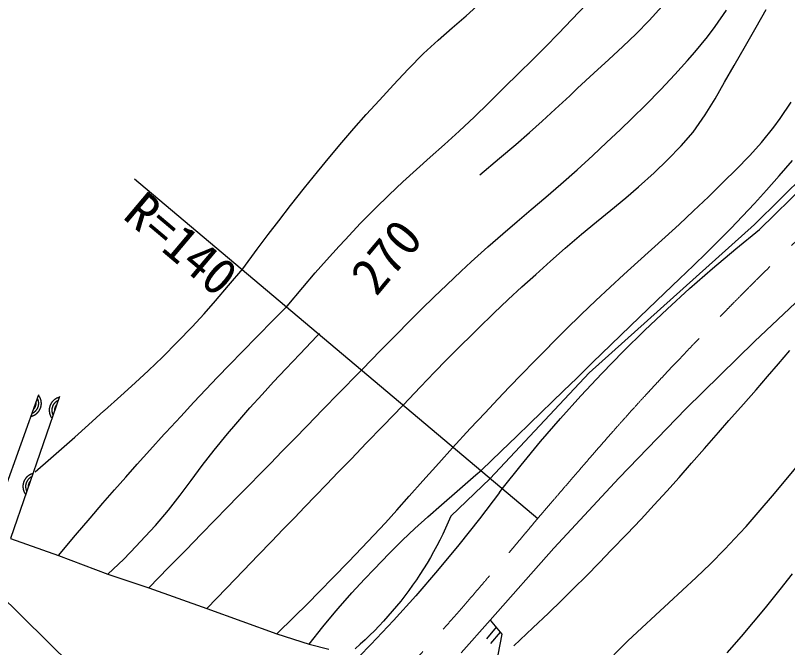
# Model space of a CAD drawing. Units: millimetres, scale not verified. Extents: x 40000 to 680000, y 20000 to 380000.
# Drawn here: x 121422 to 159738, y 288392 to 319752 of the extents above; entities that cross this region are included whole.
import ezdxf
from ezdxf.enums import TextEntityAlignment as Align

# ---------------------------------------------------------------- set-up
doc = ezdxf.new("R2010")
doc.units = ezdxf.units.MM
doc.header["$LTSCALE"] = 1000
doc.linetypes.add('CHAIN', pattern=[18.5, 12, -1.5, 3.5, -1.5])
for name, color, linetype, lineweight in [('M-BGD', 7, 'Continuous', 25), ('M-BMK', 2, 'CHAIN', 13), ('M-BMK-SRVR', 3, 'Continuous', 25)]:
    doc.layers.add(name, color=color, linetype=linetype, lineweight=lineweight)
doc.styles.add('ＭＳ ゴシック', font='')
doc.styles.get('ＭＳ ゴシック').set_extended_font_data('MS Gothic')

msp = doc.modelspace()

# ---------------------------------------------------------------- linework, layer by layer
at = {"layer": 'M-BGD'}
for p, q in [((158099, 309386), (167497, 318700)), ((158353, 309132), (167920, 318530)), ((149886, 302020), (158099, 309386)), ((144976, 296771), (149886, 302020)), ((120831, 296056), (122591, 300951)), ((123613, 300850), (121184, 293808)), ((143028, 294908), (144976, 296771)), ((145450, 296086), (145568, 296263)), ((121184, 293808), (123555, 292961)), ((123555, 292961), (126010, 292030)), ((126010, 292030), (128042, 291352)), ((128512, 283301), (120114, 291545)), ((128042, 291352), (130921, 290336)), ((130921, 290336), (134392, 289066)), ((143536, 288135), (144976, 289744)), ((144976, 289744), (145566, 289062)), ((145276, 289397), (144794, 288828)), ((134392, 289066), (136001, 288558)), ((145482, 289159), (144999, 288591)), ((145566, 289062), (145353, 288036)), ((136001, 288558), (136971, 288309))]:
    msp.add_line(p, q, dxfattribs=at)
for points in [[(132699, 307185), (133412, 308160), (133961, 308892), (134485, 309570), (135070, 310318), (135761, 311196), (136405, 311998), (137017, 312744), (137614, 313453), (138213, 314146), (138829, 314840), (139480, 315556), (140181, 316314), (140912, 317091), (141679, 317866), (142396, 318531), (143090, 319137), (143785, 319737), (144507, 320381)], [(134900, 305322), (135679, 306261), (136292, 306978), (136858, 307613), (137493, 308311), (137779, 308624), (138544, 309441), (139270, 310179), (139969, 310857), (140651, 311494), (141328, 312110), (142010, 312722), (142708, 313350), (143434, 314012), (144199, 314728), (144891, 315398), (145683, 316175), (146402, 316884), (147073, 317551), (147720, 318201), (148366, 318862), (149037, 319558), (149756, 320316)], [(138626, 302190), (139540, 303125), (140308, 303909), (140975, 304584), (141587, 305194), (142190, 305782), (142829, 306392), (143549, 307065), (144044, 307524), (144862, 308265), (145612, 308924), (146322, 309533), (147021, 310125), (147735, 310732), (148493, 311387), (149294, 312096), (150077, 312807), (150757, 313441), (151445, 314098), (152003, 314636), (152721, 315334), (153414, 316044), (153442, 316075), (154141, 316819), (154770, 317514), (155136, 317938), (155765, 318695), (156152, 319208), (156712, 320013)], [(140658, 300412), (141526, 301329), (142216, 302051), (142817, 302670), (143421, 303276), (144118, 303962), (144383, 304222), (145169, 304983), (145877, 305657), (146553, 306285), (147238, 306907), (147977, 307565), (148701, 308201), (149520, 308901), (150255, 309507), (150967, 310086), (151716, 310710), (152342, 311249), (153113, 311940), (153780, 312580), (154458, 313281), (155051, 313958), (155654, 314828), (156140, 315622), (156607, 316437), (157083, 317260), (157654, 318237), (158180, 319162), (158671, 320044)], [(144468, 311842), (145448, 312671), (146249, 313354), (146933, 313948), (147566, 314511), (148209, 315098), (148928, 315767), (149321, 316137), (150130, 316891), (150873, 317572), (151567, 318214), (152229, 318846), (152875, 319501), (153521, 320211)], [(143113, 298295), (143994, 299252), (144726, 300041), (145360, 300716), (145947, 301332), (146538, 301943), (147183, 302604), (147933, 303368), (147939, 303375), (148737, 304177), (149497, 304919), (150226, 305614), (150932, 306272), (151621, 306903), (152301, 307520), (152979, 308132), (153662, 308751), (154356, 309387), (155070, 310052), (155809, 310756), (156582, 311511), (157168, 312096), (157859, 312809), (158438, 313450), (159059, 314209), (159369, 314636), (159923, 315454)], [(150974, 303410), (151944, 304346), (152827, 305194), (153634, 305968), (154375, 306679), (155063, 307343), (155709, 307973), (156323, 308582), (156918, 309184), (157504, 309792), (158093, 310421), (158696, 311082), (159323, 311791), (159988, 312561)], [(145568, 296263), (146513, 297448), (147481, 298613), (148472, 299759), (149486, 300886), (150521, 301992), (151578, 303078), (152657, 304142), (153756, 305185), (154876, 306206), (156015, 307204), (157175, 308180), (158353, 309132)], [(122408, 297117), (123178, 297784), (123583, 298139), (124362, 298826), (125051, 299441), (125816, 300135), (125841, 300158), (126644, 300883), (127356, 301523), (128033, 302142), (128727, 302804), (129472, 303552), (130192, 304302), (130785, 304945), (131355, 305592), (132001, 306353), (132699, 307185)], [(144976, 289744), (148133, 293317), (151374, 296816), (154694, 300238), (158094, 303582), (161570, 306846)], [(123555, 292961), (124410, 293967), (125134, 294817), (125765, 295551), (126338, 296213), (126892, 296844), (127464, 297486), (128091, 298181), (128810, 298970), (128889, 299057), (129625, 299860), (130276, 300562), (130874, 301200), (131453, 301808), (132046, 302422), (132687, 303079), (133409, 303812), (134245, 304659), (134900, 305322)], [(126010, 292030), (126794, 292784), (127411, 293421), (127619, 293638), (128365, 294448), (129012, 295213), (129594, 295951), (130143, 296680), (130695, 297417), (131282, 298180), (131939, 298989), (132360, 299480), (133061, 300277), (133663, 300951), (134232, 301574), (134834, 302218), (135534, 302953), (136398, 303853), (136509, 303968)], [(144552, 297194), (145519, 298130), (146298, 298884), (146943, 299509), (147510, 300057), (148051, 300581), (148621, 301132), (149273, 301764), (150062, 302528), (150974, 303410)], [(146161, 288474), (147101, 289365), (147871, 290102), (148530, 290739), (149134, 291334), (149739, 291941), (150403, 292616), (150987, 293215), (151762, 294019), (152466, 294764), (153120, 295469), (153742, 296153), (154352, 296836), (154971, 297535), (155617, 298269), (156310, 299059), (156829, 299650), (157546, 300466), (158173, 301183), (158741, 301839), (159287, 302473), (159843, 303126)], [(128042, 291352), (129024, 292358), (129886, 293240), (130646, 294018), (131322, 294711), (131933, 295337), (132497, 295914), (133033, 296462), (133558, 297000), (134090, 297545), (134649, 298117), (135252, 298735), (135917, 299416), (136664, 300181), (137509, 301047), (138472, 302033), (138626, 302190)], [(122201, 299867), (122212, 299870), (122223, 299873), (122235, 299876), (122246, 299879), (122257, 299883), (122268, 299886), (122279, 299890), (122289, 299894), (122300, 299899), (122311, 299903), (122321, 299908), (122332, 299912), (122342, 299917), (122353, 299923), (122363, 299928), (122373, 299934), (122383, 299939), (122393, 299945), (122403, 299951), (122413, 299958), (122422, 299964), (122432, 299971), (122441, 299977), (122450, 299984), (122459, 299991), (122468, 299999), (122477, 300006), (122486, 300014), (122495, 300021), (122503, 300029), (122512, 300037), (122520, 300045), (122528, 300054), (122536, 300062), (122543, 300071), (122551, 300079), (122558, 300088), (122566, 300097), (122573, 300106), (122580, 300116), (122587, 300125), (122593, 300134), (122600, 300144), (122606, 300154), (122612, 300164), (122618, 300173), (122624, 300183), (122629, 300194), (122635, 300204), (122640, 300214), (122645, 300225), (122650, 300235), (122655, 300246), (122659, 300256), (122663, 300267), (122667, 300278), (122671, 300289), (122675, 300300), (122679, 300311), (122682, 300322), (122685, 300333), (122688, 300344), (122691, 300355), (122693, 300367), (122696, 300378), (122698, 300389), (122700, 300401), (122701, 300412), (122703, 300424), (122704, 300435), (122705, 300447), (122706, 300458), (122707, 300470), (122708, 300481), (122708, 300493), (122708, 300504), (122708, 300516), (122708, 300527), (122707, 300539), (122706, 300550), (122705, 300562), (122704, 300573), (122703, 300585), (122701, 300596), (122700, 300608), (122698, 300619), (122696, 300631), (122693, 300642), (122691, 300653), (122688, 300664), (122685, 300676), (122682, 300687), (122679, 300698), (122675, 300709), (122672, 300720), (122668, 300731), (122664, 300742), (122659, 300752), (122655, 300763), (122650, 300774), (122645, 300784), (122640, 300794), (122635, 300805), (122630, 300815), (122624, 300825), (122618, 300835), (122612, 300845), (122606, 300855), (122600, 300865), (122594, 300874), (122587, 300884), (122580, 300893), (122573, 300902)], [(123596, 300803), (123585, 300800), (123574, 300797), (123563, 300794), (123552, 300790), (123541, 300787), (123530, 300783), (123519, 300779), (123508, 300775), (123498, 300770), (123487, 300766), (123477, 300761), (123466, 300756), (123456, 300751), (123446, 300745), (123435, 300740), (123425, 300734), (123415, 300728), (123406, 300722), (123396, 300716), (123386, 300710), (123377, 300703), (123367, 300696), (123358, 300690), (123349, 300682), (123340, 300675), (123331, 300668), (123322, 300660), (123313, 300653), (123305, 300645), (123296, 300637), (123288, 300629), (123280, 300621), (123272, 300612), (123264, 300604), (123257, 300595), (123249, 300586), (123242, 300577), (123235, 300568), (123228, 300559), (123221, 300549), (123214, 300540), (123208, 300530), (123201, 300521), (123195, 300511), (123189, 300501), (123184, 300491), (123178, 300481), (123172, 300471), (123167, 300461), (123162, 300450), (123157, 300440), (123152, 300429), (123148, 300418), (123144, 300408), (123139, 300397), (123135, 300386), (123132, 300375), (123128, 300364), (123125, 300353), (123122, 300342), (123119, 300331), (123116, 300320), (123113, 300308), (123111, 300297), (123109, 300286), (123107, 300274), (123105, 300263), (123103, 300251), (123102, 300240), (123101, 300228), (123100, 300217), (123099, 300205), (123098, 300194), (123098, 300182), (123098, 300171), (123098, 300159), (123098, 300148), (123099, 300136), (123099, 300124), (123100, 300113), (123101, 300101), (123102, 300090), (123104, 300078), (123106, 300067), (123107, 300056), (123110, 300044), (123112, 300033), (123114, 300022), (123117, 300010), (123120, 299999), (123123, 299988), (123126, 299977), (123130, 299966), (123133, 299955), (123137, 299944), (123141, 299933), (123145, 299922), (123150, 299912), (123154, 299901), (123159, 299891), (123164, 299880), (123169, 299870), (123175, 299860), (123180, 299849), (123186, 299839), (123192, 299829), (123198, 299820), (123204, 299810), (123211, 299800), (123217, 299791), (123224, 299781), (123231, 299772), (123238, 299763)], [(122257, 300022), (122265, 300026), (122274, 300030), (122282, 300034), (122291, 300038), (122299, 300042), (122307, 300047), (122315, 300051), (122323, 300056), (122331, 300061), (122339, 300066), (122347, 300071), (122354, 300076), (122362, 300082), (122369, 300087), (122377, 300093), (122384, 300099), (122391, 300105), (122398, 300111), (122405, 300117), (122412, 300123), (122419, 300130), (122425, 300136), (122432, 300143), (122438, 300150), (122445, 300156), (122451, 300163), (122457, 300171), (122463, 300178), (122468, 300185), (122474, 300193), (122479, 300200), (122485, 300208), (122490, 300215), (122495, 300223), (122500, 300231), (122505, 300239), (122509, 300247), (122514, 300255), (122518, 300264), (122523, 300272), (122527, 300280), (122531, 300289), (122534, 300297), (122538, 300306), (122541, 300314), (122545, 300323), (122548, 300332), (122551, 300341), (122554, 300350), (122556, 300358), (122559, 300367), (122561, 300376), (122563, 300386), (122565, 300395), (122567, 300404), (122569, 300413), (122571, 300422), (122572, 300431), (122573, 300440), (122574, 300450), (122575, 300459), (122576, 300468), (122576, 300478), (122577, 300487), (122577, 300496), (122577, 300506), (122577, 300515), (122577, 300524), (122576, 300533), (122576, 300543), (122575, 300552), (122574, 300561), (122573, 300571), (122572, 300580), (122570, 300589), (122569, 300598), (122567, 300607), (122565, 300616), (122563, 300625), (122561, 300635), (122558, 300644), (122556, 300652), (122553, 300661), (122550, 300670), (122547, 300679), (122544, 300688), (122541, 300696), (122537, 300705), (122534, 300714), (122530, 300722), (122526, 300731), (122522, 300739), (122517, 300747)], [(122330, 300226), (122335, 300230), (122340, 300236), (122344, 300241), (122349, 300246), (122354, 300251), (122358, 300257), (122362, 300262), (122367, 300268), (122371, 300273), (122375, 300279), (122379, 300285), (122383, 300290), (122387, 300296), (122390, 300302), (122394, 300308), (122397, 300314), (122401, 300321), (122404, 300327), (122407, 300333), (122410, 300339), (122413, 300346), (122416, 300352), (122418, 300359), (122421, 300365), (122423, 300372), (122425, 300378), (122428, 300385), (122430, 300392), (122432, 300398), (122434, 300405), (122435, 300412), (122437, 300419), (122438, 300426), (122440, 300432), (122441, 300439), (122442, 300446), (122443, 300453), (122444, 300460), (122445, 300467), (122445, 300474), (122446, 300481), (122446, 300488), (122446, 300495), (122446, 300502), (122446, 300509), (122446, 300516), (122446, 300523), (122445, 300530), (122445, 300537), (122444, 300544)], [(123543, 300647), (123534, 300643), (123526, 300639), (123517, 300635), (123509, 300631), (123501, 300627), (123493, 300622), (123485, 300617), (123477, 300613), (123469, 300608), (123461, 300602), (123453, 300597), (123446, 300592), (123438, 300586), (123431, 300581), (123424, 300575), (123416, 300569), (123409, 300563), (123402, 300557), (123396, 300551), (123389, 300544), (123382, 300538), (123376, 300531), (123369, 300524), (123363, 300517), (123357, 300510), (123351, 300503), (123345, 300496), (123339, 300489), (123333, 300481), (123328, 300474), (123322, 300466), (123317, 300459), (123312, 300451), (123307, 300443), (123302, 300435), (123298, 300427), (123293, 300419), (123289, 300411), (123284, 300402), (123280, 300394), (123276, 300386), (123272, 300377), (123269, 300368), (123265, 300360), (123262, 300351), (123259, 300342), (123256, 300334), (123253, 300325), (123250, 300316), (123248, 300307), (123245, 300298), (123243, 300289), (123241, 300280), (123239, 300271), (123237, 300262), (123236, 300252), (123234, 300243), (123233, 300234), (123232, 300225), (123231, 300215), (123230, 300206), (123229, 300197), (123229, 300188), (123229, 300178), (123229, 300169), (123229, 300160), (123229, 300150), (123229, 300141), (123230, 300132), (123231, 300122), (123231, 300113), (123233, 300104), (123234, 300095), (123235, 300085), (123237, 300076), (123238, 300067), (123240, 300058), (123242, 300049), (123244, 300040), (123247, 300031), (123249, 300022), (123252, 300013), (123255, 300004), (123258, 299995), (123261, 299986), (123264, 299978), (123268, 299969), (123271, 299961), (123275, 299952), (123279, 299944), (123283, 299935), (123287, 299927), (123292, 299919)], [(123472, 300443), (123467, 300438), (123463, 300433), (123458, 300427), (123453, 300422), (123449, 300417), (123445, 300411), (123440, 300406), (123436, 300400), (123432, 300395), (123428, 300389), (123424, 300383), (123420, 300377), (123417, 300371), (123413, 300365), (123410, 300359), (123406, 300353), (123403, 300347), (123400, 300341), (123397, 300334), (123394, 300328), (123391, 300321), (123388, 300315), (123386, 300309), (123383, 300302), (123381, 300295), (123379, 300289), (123377, 300282), (123375, 300275), (123373, 300269), (123371, 300262), (123369, 300255), (123368, 300248), (123367, 300241), (123365, 300234), (123364, 300228), (123363, 300221), (123362, 300214), (123361, 300207), (123361, 300200), (123360, 300193), (123360, 300186), (123360, 300179), (123360, 300172), (123360, 300165), (123360, 300158), (123360, 300151), (123360, 300144), (123361, 300137), (123361, 300130), (123362, 300123)], [(130921, 290336), (131893, 291342), (132736, 292215), (133474, 292978), (134127, 293654), (134715, 294263), (135262, 294828), (135786, 295371), (136311, 295914), (136857, 296479), (137445, 297087), (138097, 297762), (138833, 298524), (139676, 299396), (140646, 300400), (140658, 300412)], [(134392, 289066), (135261, 289916), (135910, 290562), (136509, 291168), (137186, 291860), (137946, 292641), (138609, 293332), (139209, 293969), (139779, 294585), (140353, 295215), (140964, 295894), (141646, 296656), (142433, 297536), (143113, 298295)], [(151116, 288023), (151819, 288718), (152506, 289371), (153182, 289997), (153854, 290612), (154528, 291232), (155211, 291871), (155908, 292547), (156627, 293274), (157375, 294068), (157676, 294400), (158385, 295202), (158999, 295918), (159591, 296629), (160235, 297415)], [(122293, 297021), (122281, 297018), (122270, 297015), (122259, 297012), (122248, 297009), (122237, 297005), (122226, 297001), (122215, 296997), (122205, 296993), (122194, 296989), (122183, 296984), (122173, 296979), (122162, 296974), (122152, 296969), (122142, 296964), (122131, 296958), (122121, 296953), (122111, 296947), (122102, 296941), (122092, 296935), (122082, 296928), (122073, 296922), (122063, 296915), (122054, 296908), (122045, 296901), (122036, 296894), (122027, 296886), (122018, 296879), (122009, 296871), (122001, 296863), (121992, 296855), (121984, 296847), (121976, 296839), (121968, 296831), (121960, 296822), (121953, 296813), (121945, 296805), (121938, 296796), (121931, 296787), (121924, 296777), (121917, 296768), (121910, 296759), (121904, 296749), (121898, 296739), (121891, 296730), (121885, 296720), (121880, 296710), (121874, 296700), (121868, 296689), (121863, 296679), (121858, 296669), (121853, 296658), (121848, 296648), (121844, 296637), (121840, 296626), (121835, 296615), (121832, 296605), (121828, 296594), (121824, 296583), (121821, 296572), (121818, 296561), (121815, 296549), (121812, 296538), (121809, 296527), (121807, 296516), (121805, 296504), (121803, 296493), (121801, 296481), (121799, 296470), (121798, 296458), (121797, 296447), (121796, 296435), (121795, 296424), (121794, 296412), (121794, 296401), (121794, 296389), (121794, 296378), (121794, 296366), (121795, 296355), (121795, 296343), (121796, 296331), (121797, 296320), (121798, 296308), (121800, 296297), (121802, 296286), (121803, 296274), (121806, 296263), (121808, 296251), (121810, 296240), (121813, 296229), (121816, 296218), (121819, 296207), (121822, 296195), (121826, 296184), (121829, 296173), (121833, 296163), (121837, 296152), (121841, 296141), (121846, 296130), (121850, 296120), (121855, 296109), (121860, 296099), (121865, 296088), (121871, 296078), (121876, 296068), (121882, 296058), (121888, 296048), (121894, 296038), (121900, 296028), (121907, 296019), (121913, 296009), (121920, 296000), (121927, 295991), (121934, 295981)], [(136001, 288558), (136678, 289420), (137238, 290099), (137440, 290336), (138117, 291107), (138750, 291790), (139218, 292284), (139965, 293058), (140626, 293715), (141249, 294304), (141879, 294873), (142563, 295473), (143347, 296150), (144277, 296955), (144552, 297194)], [(122239, 296866), (122230, 296862), (122222, 296858), (122214, 296854), (122205, 296850), (122197, 296845), (122189, 296841), (122181, 296836), (122173, 296831), (122165, 296826), (122157, 296821), (122150, 296816), (122142, 296810), (122134, 296805), (122127, 296799), (122120, 296793), (122112, 296788), (122105, 296782), (122098, 296775), (122092, 296769), (122085, 296763), (122078, 296756), (122072, 296749), (122065, 296743), (122059, 296736), (122053, 296729), (122047, 296722), (122041, 296715), (122035, 296707), (122029, 296700), (122024, 296692), (122018, 296685), (122013, 296677), (122008, 296669), (122003, 296661), (121998, 296654), (121994, 296645), (121989, 296637), (121985, 296629), (121980, 296621), (121976, 296612), (121972, 296604), (121969, 296596), (121965, 296587), (121961, 296578), (121958, 296570), (121955, 296561), (121952, 296552), (121949, 296543), (121946, 296534), (121944, 296525), (121941, 296516), (121939, 296507), (121937, 296498), (121935, 296489), (121933, 296480), (121932, 296471), (121930, 296462), (121929, 296452), (121928, 296443), (121927, 296434), (121926, 296425), (121926, 296415), (121925, 296406), (121925, 296397), (121925, 296387), (121925, 296378), (121925, 296369), (121925, 296359), (121926, 296350), (121927, 296341), (121928, 296332), (121929, 296322), (121930, 296313), (121931, 296304), (121933, 296295), (121934, 296286), (121936, 296276), (121938, 296267), (121940, 296258), (121943, 296249), (121945, 296240), (121948, 296231), (121951, 296223), (121954, 296214), (121957, 296205), (121960, 296196), (121964, 296188), (121967, 296179), (121971, 296171), (121975, 296162), (121979, 296154), (121983, 296145), (121988, 296137)], [(122168, 296661), (122163, 296656), (122159, 296651), (122154, 296646), (122149, 296641), (122145, 296635), (122141, 296630), (122136, 296624), (122132, 296619), (122128, 296613), (122124, 296607), (122120, 296602), (122116, 296596), (122113, 296590), (122109, 296584), (122106, 296578), (122102, 296572), (122099, 296565), (122096, 296559), (122093, 296553), (122090, 296546), (122087, 296540), (122084, 296534), (122082, 296527), (122079, 296520), (122077, 296514), (122075, 296507), (122073, 296501), (122071, 296494), (122069, 296487), (122067, 296480), (122065, 296474), (122064, 296467), (122063, 296460), (122061, 296453), (122060, 296446), (122059, 296439), (122058, 296432), (122058, 296425), (122057, 296418), (122056, 296411), (122056, 296404), (122056, 296397), (122056, 296390), (122056, 296383), (122056, 296376), (122056, 296369), (122056, 296362), (122057, 296355), (122057, 296348), (122058, 296341)], [(145450, 296086), (144449, 294774), (143421, 293483), (142368, 292213), (141288, 290965), (140183, 289739), (139053, 288536), (137899, 287357)], [(143028, 294908), (142900, 294608), (142765, 294309), (142625, 294014), (142480, 293720), (142330, 293430), (142174, 293142), (142013, 292858), (141846, 292576), (141675, 292297), (141498, 292022), (141317, 291750), (141130, 291481), (140939, 291216), (140742, 290954), (140541, 290696), (140335, 290442), (140125, 290191), (139910, 289945), (139690, 289702), (139466, 289464), (139238, 289229), (139005, 288999), (138769, 288773), (138528, 288552), (138283, 288335)], [(156744, 288135), (157447, 288937), (158055, 289651), (158647, 290370), (159305, 291188), (159369, 291268), (159978, 292050)]]:
    msp.add_lwpolyline(points, dxfattribs=at)
at = {"layer": 'M-BMK'}
for points in [[(147339, 294797), (150969, 299017), (151958, 300186), (155100, 303471), (157915, 306413), (159560, 307997), (162512, 310801), (164610, 312795), (165707, 314016), (168006, 315774), (171394, 318366), (173191, 319045), (177434, 320897)], [(103025, 258375), (108520, 261605), (110252, 262610), (114835, 265669), (118853, 268352), (121164, 269790), (124931, 272817), (130208, 277058), (133147, 279494), (137907, 284309), (141780, 288227), (143081, 289702), (147339, 294797)]]:
    msp.add_open_spline(points, degree=3, knots=[0, 0, 0, 0, 1, 1, 1, 2, 2, 2, 3, 3, 3, 4, 4, 4, 4], dxfattribs=at)
at = {"layer": 'M-BMK-SRVR'}
msp.add_line((127331, 311650), (147339, 294797), dxfattribs=at)

# ---------------------------------------------------------------- texts
at = {"layer": 'M-BGD', "style": 'ＭＳ ゴシック'}
msp.add_text('270', height=1833, rotation=50.049, dxfattribs=at).set_placement((140949, 306851), align=Align.BOTTOM_CENTER)
at = {"layer": 'M-BMK-SRVR', "style": 'ＭＳ ゴシック'}
msp.add_text('R=140', height=1833, rotation=319.884, dxfattribs=at).set_placement((128712, 307301), align=Align.BOTTOM_CENTER)

doc.saveas('drawing.dxf')
